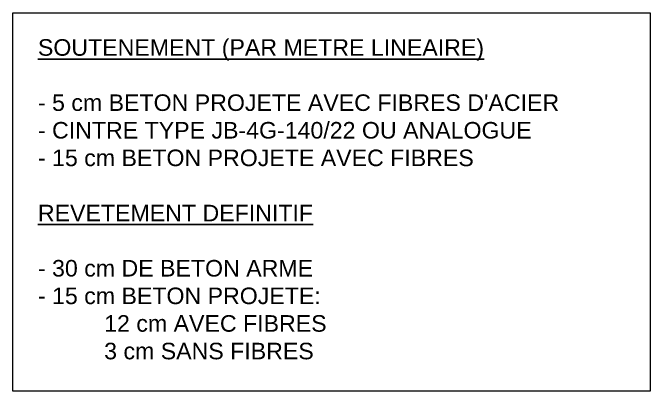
# Model space of a CAD drawing. Extents: x 62300 to 63089, y 108404 to 108784.
# Drawn here: x 62898.08 to 62922.14, y 108679.86 to 108694.15 of the extents above; entities that cross this region are included whole.
import ezdxf

# ---------------------------------------------------------------- set-up
doc = ezdxf.new("R2010")
doc.units = 0
doc.header["$MEASUREMENT"] = 0
doc.layers.add('LIN025CO', color=7, linetype='Continuous')
doc.layers.add('TEXT035', color=1, linetype='Continuous')
doc.styles.add('ARIAL', font='arial.ttf')

msp = doc.modelspace()

# ---------------------------------------------------------------- linework, layer by layer
at = {"layer": 'LIN025CO', "lineweight": 0}
msp.add_lwpolyline([(62898.08230025345, 108694.1476181928), (62922.13511264273, 108694.1476181928), (62922.13511264273, 108679.8578154032), (62898.08230025345, 108679.8578154032)], close=True, dxfattribs=at)

# ---------------------------------------------------------------- texts
at = {"layer": 'TEXT035', "insert": (62899.03180223891, 108693.1492845958), "char_height": 0.625, "width": 24.93570201120747, "attachment_point": 1, "style": 'ARIAL'}
msp.add_mtext("{\\LSOUTENEMENT (PAR METRE LINEAIRE)\\P}\\P- 5 cm BETON PROJETE AVEC FIBRES D'ACIER\\P- CINTRE TYPE JB-4G-140/22 OU ANALOGUE\\P- 15 cm BETON PROJETE AVEC FIBRES\\P\\P{\\LREVETEMENT DEFINITIF\\H1.4x;\\l\\P}\\P- 30 cm DE BETON ARME\\P- 15 cm BETON PROJETE:\\P^I12 cm AVEC FIBRES\\P^I3 cm SANS FIBRES", dxfattribs=at)

doc.saveas('drawing.dxf')
